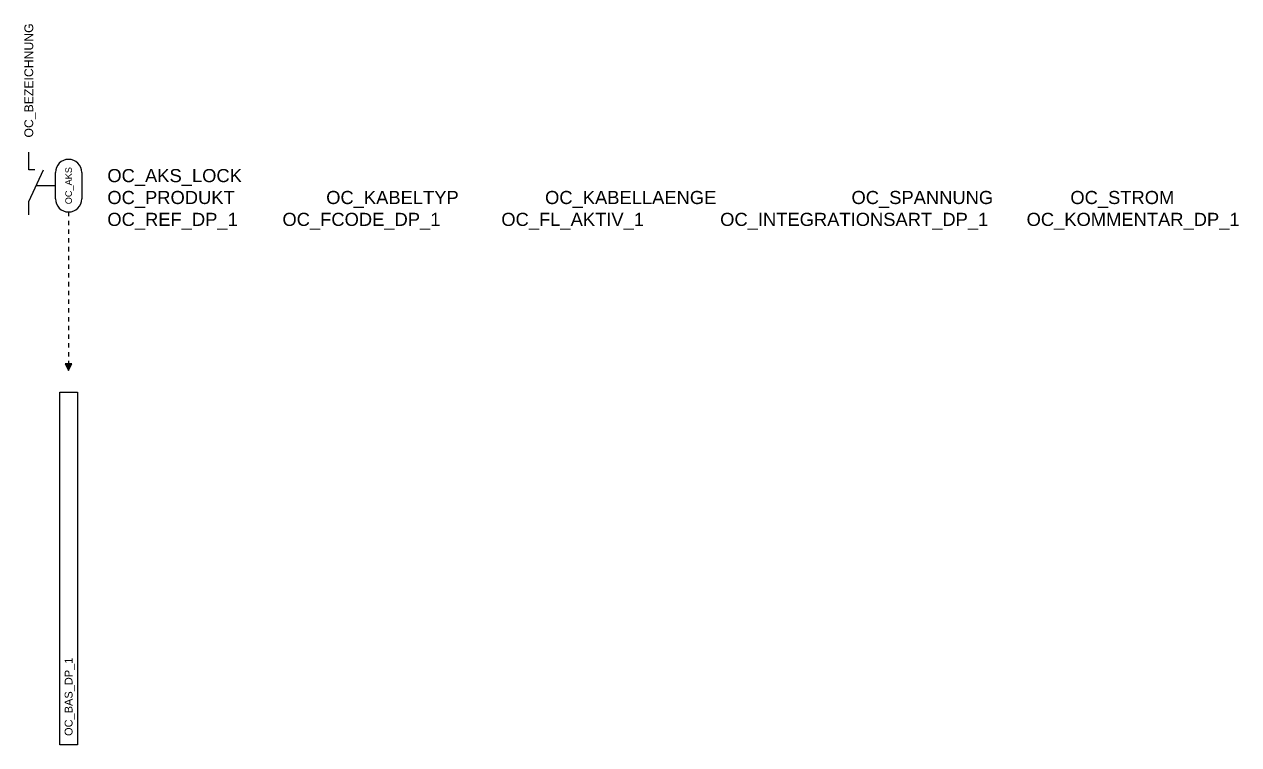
# Model space of a CAD drawing. Header units: millimetres. Extents: x -10 to 267, y -85 to 79.
import ezdxf
from ezdxf.enums import TextEntityAlignment as Align

# ---------------------------------------------------------------- set-up
doc = ezdxf.new("R2010")
doc.units = ezdxf.units.MM
doc.header["$LTSCALE"] = 100
doc.linetypes.add('DPKTLINIE', pattern=[2, 1, -1])
doc.layers.add('GA-BAS-Bezeichnung', color=7, linetype='Continuous')
doc.layers.add('GA-Hardware-Anbindung', color=130, linetype='DPKTLINIE')
doc.styles.get("Standard").update_dxf_attribs({"font": 'arial.ttf'})

msp = doc.modelspace()

# ---------------------------------------------------------------- hatches: boundary and pattern name
at = {"transparency": 33554687}
msp.add_hatch(color=5, dxfattribs=at).paths.add_polyline_path([(0, 0), (0.75, 1.5), (-0.75, 1.5)])

# ---------------------------------------------------------------- linework, layer by layer
for p, q in [((-9.09, 45.81), (-9.09, 49.81)), ((-9.09, 38.56), (-5.71, 45.81)), ((-7.71, 45.81), (-9.09, 45.81)), ((-3, 39.19), (-3, 45.19)), ((3, 45.19), (3, 39.19)), ((-3, 42.19), (-7.4, 42.19)), ((-9.09, 35.56), (-9.09, 38.56))]:
    msp.add_line(p, q)
msp.add_lwpolyline([(0, 0), (0.75, 1.5), (-0.75, 1.5)], close=True)
for centre, start, end in [((0, 45.19), 0, 180), ((0, 39.19), 180, 0)]:
    msp.add_arc(centre, 3, start, end)
at = {"layer": 'GA-BAS-Bezeichnung'}
for p, q in [((-2, -5), (2, -5)), ((-2, -85.5), (-2, -5)), ((2, -5), (2, -85.5)), ((2, -85.5), (-2, -85.5))]:
    msp.add_line(p, q, dxfattribs=at)
at = {"layer": 'GA-Hardware-Anbindung', "ltscale": 0.01}
msp.add_line((0, 36.19), (0, 1.5), dxfattribs=at)

# ---------------------------------------------------------------- texts
msp.add_attdef('OC_BEZEICHNUNG', text='ZUL-Ventilator', height=2, rotation=90).set_placement((-9.09, 53.18), align=Align.MIDDLE_LEFT)
msp.add_attdef('OC_AKS', text='', height=1.5, rotation=90).set_placement((0, 42.19), align=Align.MIDDLE_CENTER)
for tag, text, flags, p in [('OC_AKS_LOCK', '', 1, (8.85, 44.49)), ('OC_PRODUKT', '', 1, (8.85, 39.49)), ('OC_KABELTYP', '', 9, (58.85, 39.49)), ('OC_KABELLAENGE', '', 1, (108.85, 39.49)), ('OC_SPANNUNG', '', 1, (178.85, 39.49)), ('OC_STROM', '', 1, (228.85, 39.49)), ('OC_REF_DP_1', 'SM_HW', 1, (8.85, 34.49)), ('OC_FCODE_DP_1', 'SM_01', 1, (48.85, 34.49)), ('OC_FL_AKTIV_1', 'JA', 9, (98.85, 34.49)), ('OC_INTEGRATIONSART_DP_1', '', 1, (148.85, 34.49)), ('OC_KOMMENTAR_DP_1', '', 1, (218.85, 34.49))]:
    msp.add_attdef(tag, text=text, height=3, dxfattribs=dict(flags=flags)).set_placement(p, align=Align.MIDDLE_LEFT)
at = {"layer": 'GA-BAS-Bezeichnung'}
msp.add_attdef('OC_BAS_DP_1', text='', height=1.8, rotation=90, dxfattribs=at).set_placement((0, -83.5), align=Align.MIDDLE_LEFT)

doc.saveas('drawing.dxf')
